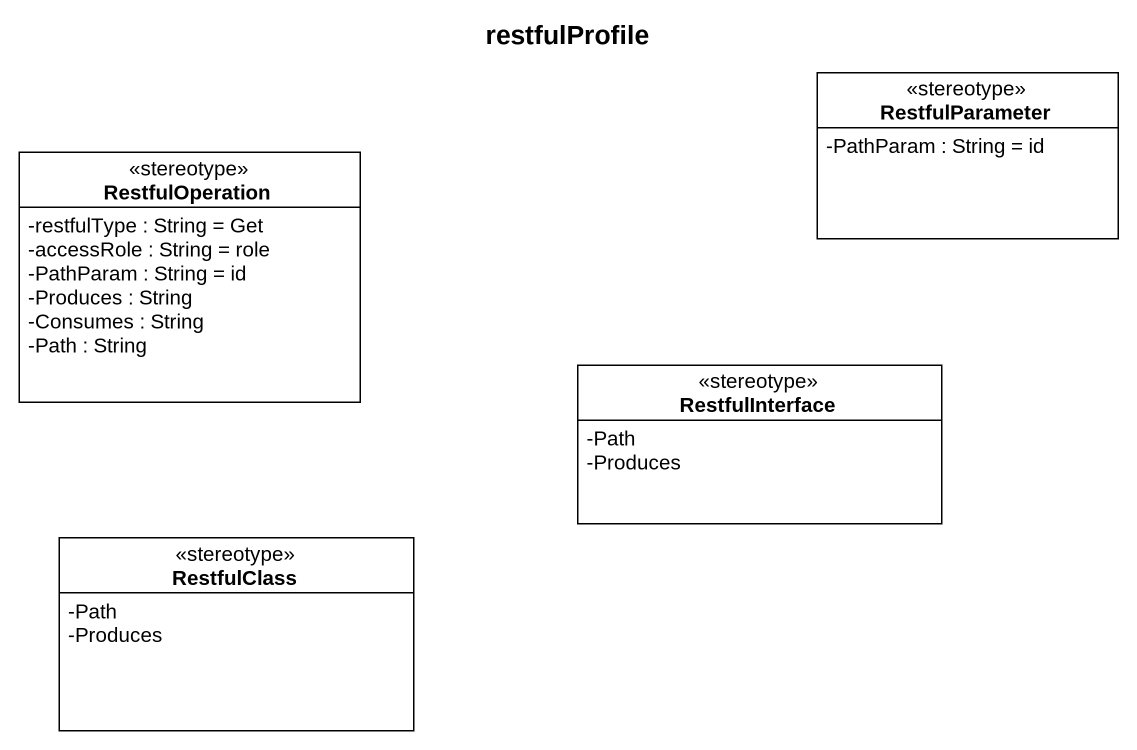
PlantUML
@startuml
title restfulProfile
hide circle
hide empty members
skinparam classAttributeIconSize 0
class RestfulParameter <<stereotype>> {
  -PathParam : String = id
}
class RestfulOperation <<stereotype>> {
  -restfulType : String = Get
  -accessRole : String = role
  -PathParam : String = id
  -Produces : String
  -Consumes : String
  -Path : String
}
class RestfulInterface <<stereotype>> {
  -Path
  -Produces
}
class RestfulClass <<stereotype>> {
  -Path
  -Produces
}
@enduml
